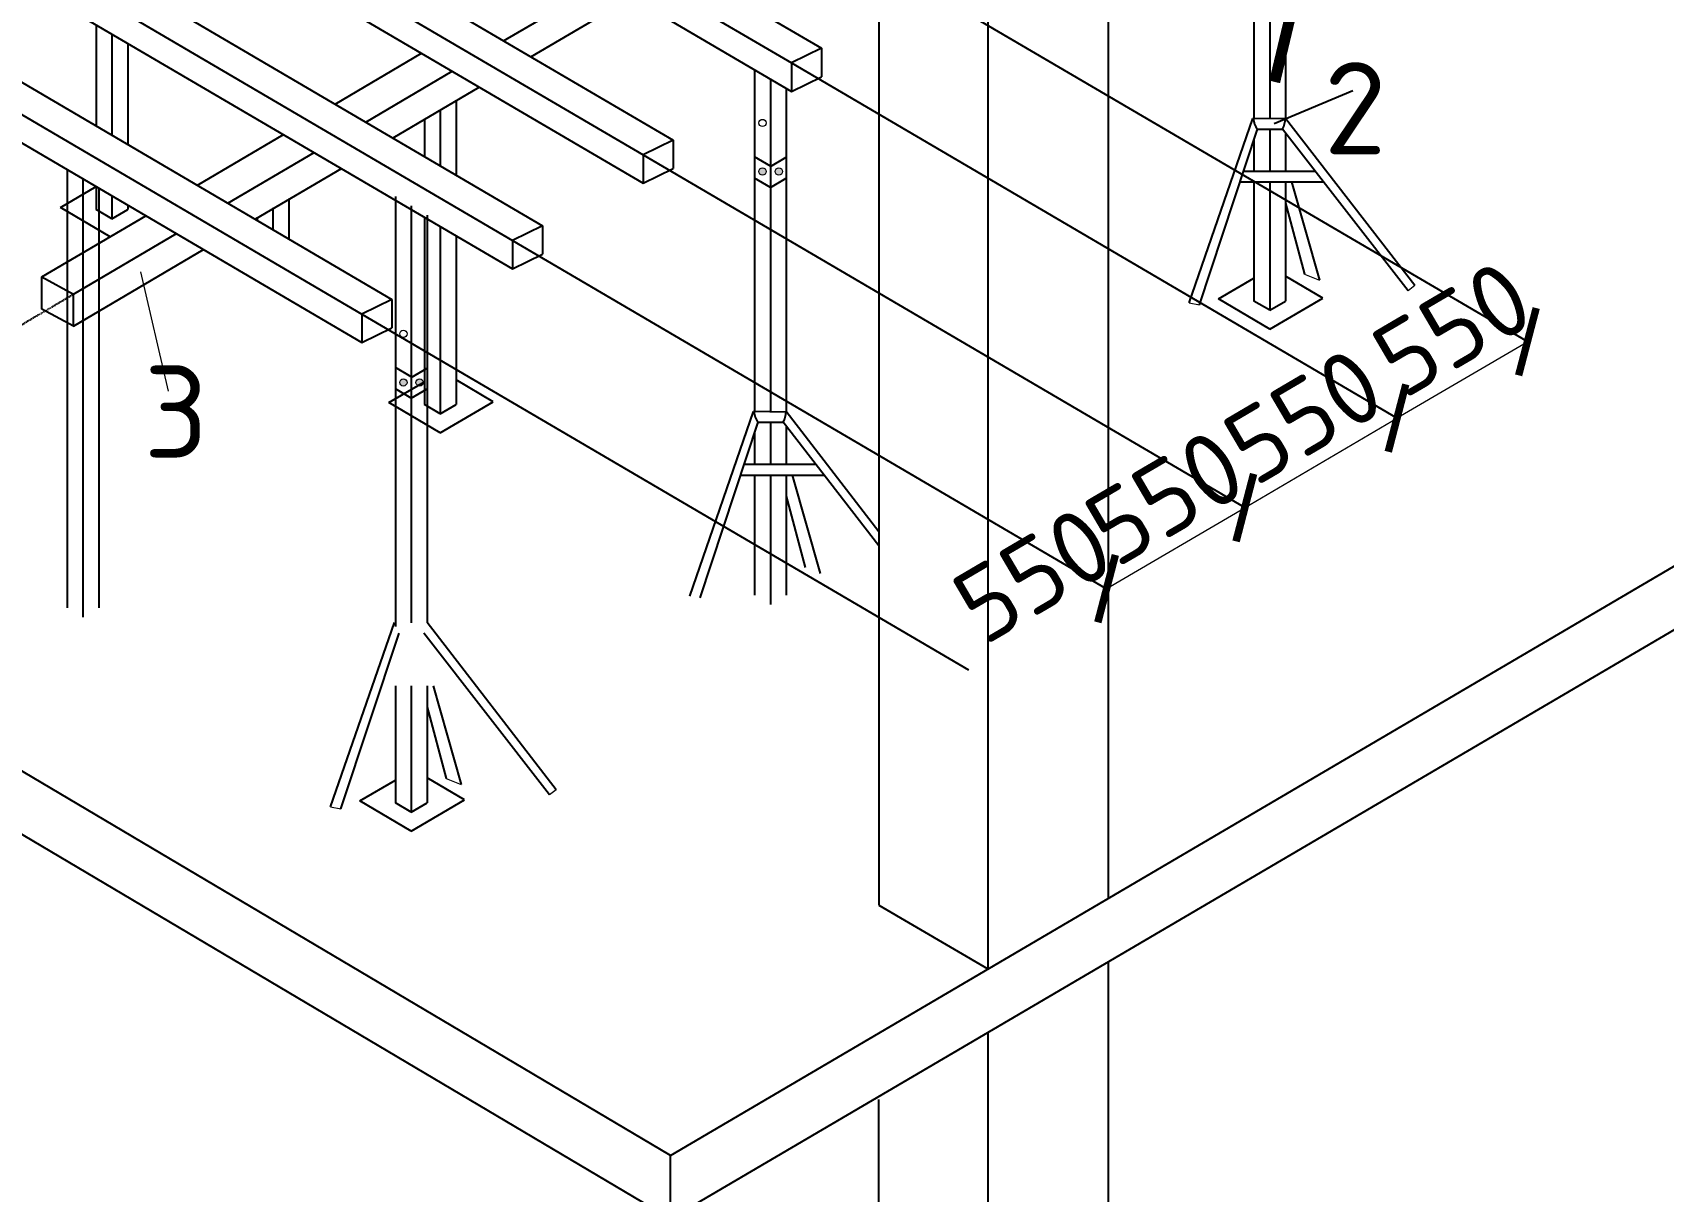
# Model space of a CAD drawing. Header units: millimetres. Extents: x 5763 to 12018931, y 39842 to 3600577.
# Drawn here: x 495618 to 505563, y 143728 to 150797 of the extents above; entities that cross this region are included whole.
import ezdxf

# ---------------------------------------------------------------- set-up
doc = ezdxf.new("R2010")
doc.units = ezdxf.units.MM
doc.linetypes.add('DASHED2', pattern=[9.525, 6.35, -3.175])
doc.layers.add('jiu', color=7, linetype='Continuous', lineweight=25)
doc.layers.add('тонкая', color=7, linetype='Continuous', lineweight=20)
doc.layers.add('LINES', color=7, linetype='Continuous')
doc.styles.add('ISOCPEUR', font='isocpeur.ttf')

# ---------------------------------------------------------------- blocks, each defined once
blk = doc.blocks.new('_ArchTick')
at = {"color": 0, "linetype": 'ByBlock', "const_width": 0.15}
blk.add_lwpolyline([(-0.5, -0.5), (0.5, 0.5)], dxfattribs=at)

msp = doc.modelspace()

# ---------------------------------------------------------------- hatches: boundary and pattern name
at = {"layer": 'тонкая', "ltscale": 10}
h = msp.add_hatch(color=256, dxfattribs=at)
h.set_gradient(color2=(0, 0, 0), one_color=1)
h.paths.add_polyline_path([(500047.76945, 149949.39677, 1), (500092.02388, 149949.39677, 1)])
h.paths.add_polyline_path([(500146.67823, 149949.39677, 1), (500190.93266, 149949.39677, 1)])
h = msp.add_hatch(color=256, dxfattribs=at)
h.set_gradient(color2=(0, 0, 0), one_color=1)
h.paths.add_polyline_path([(497857.37305, 148662.76984, 1), (497901.62748, 148662.76984, 1)])
h.paths.add_polyline_path([(497956.28183, 148662.76984, 1), (498000.53626, 148662.76984, 1)])

# ---------------------------------------------------------------- linework, layer by layer
at = {"layer": 'jiu', "color": 7}
msp.add_line((503189.49551, 150241.66617), (503668.96803, 150444.03247), dxfattribs=at)
at = {"layer": 'jiu', "color": 7, "lineweight": 25}
for p, q in [((502670.6566, 149148.02468), (503060.67067, 150273.83852)), ((503259.39913, 150270.88234), (503060.67067, 150273.83852)), ((504047.13344, 149253.3619), (503259.62084, 150273.83852)), ((502734.25042, 149137.05763), (503088.84148, 150208.23645)), ((503088.84148, 150208.23645), (503240.52495, 150208.23645)), ((504006.10309, 149221.69834), (503240.52495, 150208.23645)), ((502982.40615, 149886.70754), (503490.03939, 149886.70754)), ((503004.12232, 149952.30961), (503439.13055, 149952.30961)), ((503296.43993, 149886.70754), (503466.67954, 149285.59989)), ((503259.62084, 149757.26344), (503375.28233, 149322.52088)), ((499625.39074, 147359.25209), (500015.40482, 148485.06592)), ((500214.13327, 148482.10974), (500015.40482, 148485.06592)), ((500779.89746, 147752.22321), (500214.35499, 148485.06592)), ((499688.98457, 147348.28503), (500043.57563, 148419.46385)), ((500043.57563, 148419.46385), (500195.25909, 148419.46385)), ((500779.89746, 147666.08807), (500195.25909, 148419.46385)), ((499937.14029, 148097.93494), (500444.77353, 148097.93494)), ((499958.85647, 148163.53701), (500393.86469, 148163.53701)), ((500251.17408, 148097.93494), (500421.41369, 147496.82729)), ((500214.35499, 147968.49084), (500330.01648, 147533.74828)), ((497434.99434, 146072.62516), (497825.00842, 147198.43899)), ((498811.47119, 146177.96237), (498023.95859, 147198.43899)), ((497498.58817, 146061.6581), (497853.17923, 147132.83692)), ((498770.44084, 146146.29881), (498004.8627, 147132.83692)), ((498060.77768, 146811.30801), (498231.01729, 146210.20036)), ((498023.95859, 146681.86391), (498139.62008, 146247.12135))]:
    msp.add_line(p, q, dxfattribs=at)
for centre, radius, start, end in [((503159.36354, 150272.83869), 95.63896, 179.40101034, 222.491467364), ((503101.8409, 150284.18586), 158.11888, 331.292971867, 356.24786649), ((500114.09769, 148484.06609), 95.63896, 179.40101034, 222.491467364), ((500056.57504, 148495.41326), 158.11888, 331.292971867, 356.24786649)]:
    msp.add_arc(centre, radius, start, end, dxfattribs=at)
at = {"layer": 'LINES'}
for p, q in [((499507.49221, 143947.31549), (521915.27567, 157109.52561)), ((521915.27567, 156711.45197), (499507.49221, 143559.31373)), ((489504.02813, 154660.38768), (498545.74119, 149356.12576)), ((489504.02813, 154041.98592), (497809.62848, 149169.55972)), ((489504.02813, 153845.41866), (497626.90735, 149080.18462)), ((492991.98395, 153776.1535), (499341.26313, 150051.39034)), ((493264.06649, 153813.10532), (499523.98426, 150140.76544)), ((494564.94175, 153770.93439), (500245.87307, 150438.25314)), ((489504.02813, 153671.92701), (497626.90735, 148906.69297)), ((492779.12037, 153727.53688), (499341.26313, 149877.89868)), ((495109.77252, 153624.80463), (500245.87307, 150611.74479)), ((492158.41869, 153473.2657), (498728.46232, 149618.99252)), ((495618.87637, 153522.70944), (500428.5942, 150701.11989)), ((491969.80721, 153387.34614), (498545.74119, 149529.61742)), ((503066.60812, 152803.13444), (503066.60812, 150273.75019)), ((502180.00459, 145517.13472), (502180.00459, 152714.88379)), ((503163.11448, 152746.51961), (503163.11448, 150272.31462)), ((503259.62084, 152689.90478), (503259.62084, 150273.83852)), ((501443.52948, 152294.13137), (501443.52948, 145084.53325)), ((498490.9942, 150746.76231), (499104.09178, 151108.07167)), ((501052.79326, 151071.2272), (504733.99597, 148911.67367)), ((498657.18726, 150649.26624), (499270.28484, 151010.57559)), ((500779.89746, 151057.82809), (500779.89746, 145474.15686)), ((496005.44047, 150846.37659), (496005.44047, 150227.97483)), ((496101.94683, 150789.76176), (496101.94683, 150171.36001)), ((496198.4532, 150733.14694), (496198.4532, 150114.74518)), ((497464.12106, 150360.71006), (497989.99019, 150670.61413)), ((500428.5942, 150701.11989), (500245.87307, 150611.74479)), ((500428.5942, 150701.11989), (500428.5942, 150527.62824)), ((500021.34226, 150569.97267), (500021.34226, 148484.9776)), ((500245.87307, 150611.74479), (503939.42471, 148444.94684)), ((500245.87307, 150611.74479), (500245.87307, 150438.25314)), ((497650.43877, 150251.40799), (498176.3079, 150561.31206)), ((500117.84863, 150513.35784), (500117.84863, 148483.54202)), ((500245.87307, 150438.25314), (500428.5942, 150527.62824)), ((497816.63183, 150153.91192), (498342.50096, 150463.81599)), ((498200.54014, 150380.15594), (498200.54014, 149928.69462)), ((500214.35499, 150456.74301), (500214.35499, 148485.06592)), ((500245.87307, 150438.25314), (500245.87307, 150438.25314)), ((498104.03377, 150323.28301), (498104.03377, 149985.30945)), ((496623.56564, 149865.35574), (497149.43477, 150175.25981)), ((498007.52741, 150266.41009), (498007.52741, 150041.92428)), ((503163.11448, 150208.23645), (503163.11448, 149952.30961)), ((503259.62084, 150183.62912), (503259.62084, 149952.30961)), ((499523.98426, 150140.76544), (499341.26313, 150051.39034)), ((499523.98426, 150140.76544), (499523.98426, 149967.27379)), ((503066.60812, 150141.07201), (503066.60812, 149952.30961)), ((496809.88335, 149756.05367), (497335.75248, 150065.95774)), ((499341.26313, 150051.39034), (503010.12095, 147899.07886)), ((499341.26313, 150051.39034), (499341.26313, 149877.89868)), ((500117.84863, 149982.75289), (500021.34226, 150039.59335)), ((500117.84863, 149979.63561), (500214.35499, 150036.29777)), ((499507.49221, 143947.31549), (489504.02813, 149878.23676)), ((495828.85893, 149961.50633), (495828.85893, 147288.05468)), ((495925.36529, 149904.8915), (495925.36529, 147231.21422)), ((496976.07641, 149658.5576), (497501.94554, 149968.46167)), ((499341.26313, 149877.89868), (499523.98426, 149967.27379)), ((499341.26313, 149877.89868), (499341.26313, 149877.89868)), ((500117.84863, 149852.82692), (500021.34226, 149909.66737)), ((500117.84863, 149852.82692), (500214.35499, 149909.48907)), ((503066.60812, 149886.70754), (503066.60812, 149159.49509)), ((503163.11448, 149886.70754), (503163.11448, 149102.65463)), ((503259.62084, 149886.70754), (503259.62084, 149159.49509)), ((495788.62911, 149729.82161), (496005.44047, 149857.11891)), ((496005.44047, 149857.91592), (496005.44047, 149717.52428)), ((496021.87165, 149848.27667), (496021.87165, 147288.05468)), ((496101.94683, 149801.30109), (496101.94683, 149660.68382)), ((497180.82033, 149784.03464), (497180.82033, 149538.44591)), ((497830.94586, 149797.32538), (497830.94586, 147174.13161)), ((495674.37697, 149305.98191), (496308.87935, 149679.90549)), ((496091.19135, 149551.61806), (495788.62911, 149729.82161)), ((496101.94683, 149660.68382), (496005.44047, 149717.52428)), ((496101.94683, 149660.68382), (496198.4532, 149717.52428)), ((496198.4532, 149744.68626), (496198.4532, 149717.52428)), ((497084.31397, 149727.16172), (497084.31397, 149595.06074)), ((497927.45223, 149740.71056), (497927.45223, 147196.91509)), ((498023.95859, 149684.09573), (498023.95859, 147198.43899)), ((496987.80761, 149670.28879), (496987.80761, 149651.67557)), ((498007.52741, 149671.86536), (498007.52741, 148527.14553)), ((498104.03377, 149615.25054), (498104.03377, 148470.30507)), ((498728.46232, 149618.99252), (498545.74119, 149529.61742)), ((498728.46232, 149618.99252), (498728.46232, 149445.50087)), ((499507.49221, 143559.31373), (489504.02813, 149490.235)), ((495868.37384, 149201.20531), (496495.19705, 149570.60342)), ((498200.54014, 149558.63571), (498200.54014, 148527.14553)), ((498545.74119, 149529.61742), (498545.74119, 149356.12576)), ((498545.74119, 149529.61742), (502168.18854, 147404.53234)), ((495868.37384, 149005.76869), (496661.39011, 149473.10734)), ((498545.74119, 149356.12576), (498728.46232, 149445.50087)), ((495674.37697, 149110.54529), (495674.37697, 149305.98191)), ((495674.37697, 149305.98191), (495868.37384, 149201.20531)), ((498545.74119, 149356.12576), (498545.74119, 149356.12576)), ((502849.79676, 149171.79242), (503066.60812, 149299.08973)), ((503487.03283, 149177.43754), (503259.62084, 149311.37899)), ((495868.37384, 149005.76869), (495868.37384, 149201.20531)), ((503163.11448, 148987.25409), (503487.03283, 149177.43754)), ((495868.37384, 149005.76869), (495674.37697, 149110.54529)), ((497809.62848, 149169.55972), (497626.90735, 149080.18462)), ((497626.90735, 149080.18462), (497626.90735, 148906.69297)), ((497626.90735, 149080.18462), (501326.25612, 146909.98582)), ((497809.62848, 149169.55972), (497809.62848, 148996.06807)), ((503163.11448, 148987.25409), (502849.79676, 149171.79242)), ((503163.11448, 149102.65463), (503066.60812, 149159.49509)), ((503163.11448, 149102.65463), (503259.62084, 149159.49509)), ((497626.90735, 148906.69297), (497809.62848, 148996.06807)), ((497626.90735, 148906.69297), (497626.90735, 148906.69297)), ((497927.45223, 148696.12596), (497830.94586, 148752.96642)), ((497927.45223, 148693.00868), (498023.95859, 148749.67083)), ((498427.95212, 148545.08798), (498200.54014, 148679.02942)), ((497790.71605, 148539.44286), (498007.52741, 148666.74016)), ((497927.45223, 148566.19998), (497830.94586, 148623.04044)), ((497927.45223, 148566.19998), (498023.95859, 148622.86214)), ((498104.03377, 148354.90453), (497790.71605, 148539.44286)), ((498104.03377, 148470.30507), (498007.52741, 148527.14553)), ((498104.03377, 148354.90453), (498427.95212, 148545.08798)), ((498104.03377, 148470.30507), (498200.54014, 148527.14553)), ((500117.84863, 148419.46385), (500117.84863, 148163.53701)), ((500214.35499, 148394.85653), (500214.35499, 148163.53701)), ((500021.34226, 148352.29941), (500021.34226, 148163.53701)), ((500021.34226, 148097.93494), (500021.34226, 147364.86555)), ((500117.84863, 148097.93494), (500117.84863, 147308.02509)), ((500214.35499, 148097.93494), (500214.35499, 147364.86555)), ((497830.94586, 146811.30801), (497830.94586, 146097.67593)), ((497927.45223, 146811.30801), (497927.45223, 146040.83547)), ((498023.95859, 146811.30801), (498023.95859, 146097.67593)), ((497614.13451, 146109.97325), (497830.94586, 146237.27056)), ((498251.37058, 146115.61837), (498023.95859, 146249.55982)), ((497927.45223, 145925.43492), (497614.13451, 146109.97325)), ((497927.45223, 146040.83547), (497830.94586, 146097.67593)), ((497927.45223, 145925.43492), (498251.37058, 146115.61837)), ((497927.45223, 146040.83547), (498023.95859, 146097.67593)), ((500779.89746, 145474.15686), (501443.52948, 145084.53325)), ((502180.00459, 139076.27282), (502180.00459, 145127.93172)), ((501443.52948, 144695.66128), (501443.52948, 138632.85853)), ((500779.89746, 139020.02447), (500779.89746, 144289.06538)), ((499507.49221, 143559.31373), (499507.49221, 143947.31549))]:
    msp.add_line(p, q, dxfattribs=at)
at = {"layer": 'LINES', "linetype": 'DASHED2'}
msp.add_line((495257.33255, 148841.10776), (495868.37384, 149201.20531), dxfattribs=at)
msp.add_line((495257.33255, 148841.10776), (495868.37384, 149201.20531), dxfattribs=at)
at = {"layer": 'тонкая', "ltscale": 10}
for p, q in [((496275.43766, 149336.45687), (496444.7301, 148608.46239)), ((503375.28233, 149322.52088), (503466.67954, 149285.59989)), ((504047.13344, 149253.3619), (504006.10309, 149221.69834)), ((502670.6566, 149148.02468), (502734.25042, 149137.05763)), ((503936.48366, 148444.02862), (504736.80232, 148912.81823)), ((504735.13318, 148909.73222), (504735.12348, 148909.74878)), ((503008.95236, 147898.10552), (503941.90903, 148446.6405)), ((503938.28433, 148446.88643), (503938.4106, 148446.67165)), ((503939.99173, 148443.97518), (503939.98203, 148443.99174)), ((502165.25533, 147403.60171), (503012.93453, 147900.21112)), ((503010.49989, 147901.39248), (503010.62617, 147901.17771)), ((503011.2583, 147897.13748), (503011.25591, 147897.14156)), ((498139.62008, 146247.12135), (498231.01729, 146210.20036)), ((498811.47119, 146177.96237), (498770.44084, 146146.29881)), ((497434.99434, 146072.62516), (497498.58817, 146061.6581))]:
    msp.add_line(p, q, dxfattribs=at)
for centre in [(500069.89666, 150245.56497), (500069.89666, 149949.39677), (500168.80544, 149949.39677), (497879.50026, 148958.93804), (497879.50026, 148662.76984), (497978.40905, 148662.76984)]:
    msp.add_circle(centre, 22.12722, dxfattribs=at)

# ---------------------------------------------------------------- block references
for p, xscale, yscale, zscale, rotation in [((503266.72585, 150805.59106), 449.9999999999999, 449.9999999999999, 449.9999999999999, 211.5810357420832), ((504734.21371, 148911.30194), 300, 300, 300, 30.35979642786269), ((503939.07226, 148445.5449), 300.0000000000001, 300.0000000000001, 300.0000000000001, 210.3597964278626), ((503939.32291, 148445.11998), 300.0000000000002, 300.0000000000002, 300.0000000000002, 30.45354124399047), ((503010.34603, 147898.69466), 299.9999999999998, 299.9999999999998, 299.9999999999998, 30.36373116585261), ((503011.53848, 147899.62603), 299.9999999999997, 299.9999999999997, 299.9999999999997, 210.4535412439905), ((502167.84383, 147405.11817), 300, 300, 300, 210.3637311658526), ((502168.18854, 147404.53234), 300, 300, 300, 30.42974445389471)]:
    msp.add_blockref('_ArchTick', p, dxfattribs=dict(at, xscale=xscale, yscale=yscale, zscale=zscale, rotation=rotation))

# ---------------------------------------------------------------- texts
at = {"layer": 'jiu', "color": 7, "style": 'ISOCPEUR'}
for s, p in [('2', (503491.87706, 150053.83263)), ('3', (496294.57806, 148202.54447))]:
    msp.add_text(s, height=562.5, dxfattribs=at).set_placement(p)
at = {"layer": 'тонкая', "ltscale": 10, "char_height": 450, "attachment_point": 5, "style": 'ISOCPEUR'}
for insert, rotation in [((504278.09632, 148991.80703), 30.359796428), ((503370.38574, 148458.623), 30.453541244), ((502525.23386, 147962.18518), 30.363731166), ((501719.48065, 147488.89036), 30.429744454)]:
    msp.add_mtext('\\A1;550', dxfattribs=dict(at, insert=insert, rotation=rotation))

doc.saveas('drawing.dxf')
